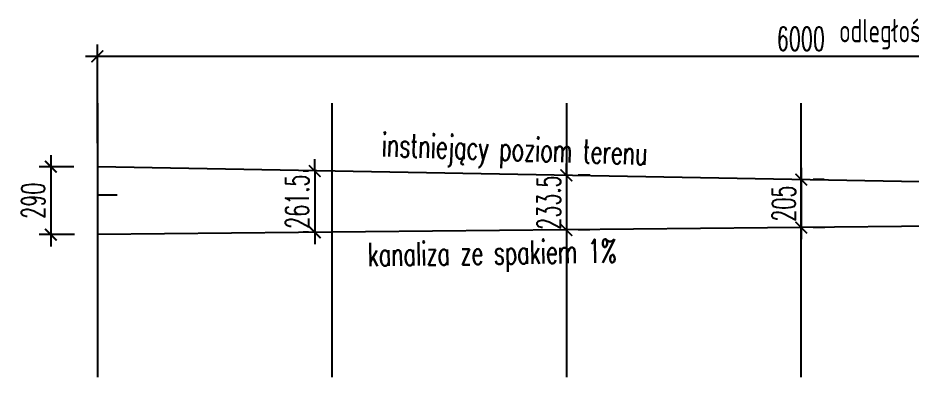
# Model space of a CAD drawing. Header units: millimetres. Extents: x -24587 to 37983, y -70862 to 338.
# Drawn here: x 8353 to 12163, y -70862 to -69328 of the extents above; entities that cross this region are included whole.
import ezdxf

# ---------------------------------------------------------------- set-up
doc = ezdxf.new("R2010")
doc.units = ezdxf.units.MM
doc.header["$LTSCALE"] = 50
doc.layers.get('Defpoints').update_dxf_attribs({"color": 251})
for name, color, linetype in [('K-TEXT 2mm', 254, 'Continuous'), ('K-UWAGI', 1, 'Continuous'), ('K-WYMIARY', 1, 'Continuous'), ('Z-TEREN_UTWARDZONY_KONTUR', 31, 'Continuous')]:
    doc.layers.add(name, color=color, linetype=linetype)
doc.styles.add('text 2mm', font='romans.shx', dxfattribs={"width": 0.65})
doc.styles.add('WYM1', font='romanszb.shx', dxfattribs={"width": 0.6})
doc.dimstyles.new('CM100', dxfattribs={"dimscale": 5, "dimtxt": 2, "dimasz": 1, "dimexe": 1, "dimexo": 2, "dimgap": 0.5, "dimtad": 1, "dimrnd": 0.5, "dimdsep": 46, "dimtxsty": 'WYM1', "dimblk": 'OBLIQUE', "dimcen": 0, "dimdle": 1, "dimclrd": 253, "dimclre": 251, "dimclrt": 30, "dimadec": 0, "dimazin": 0, "dimtfac": 1, "dimtix": 1, "dimtmove": 0, "dimatfit": 0, "dimfxl": 1, "dimtfillclr": 256, "dimtolj": 1, "dimarcsym": 0})

# ---------------------------------------------------------------- blocks, each defined once
blk = doc.blocks.new('_ArchTick')
at = {"color": 0, "linetype": 'ByBlock', "const_width": 0.15}
blk.add_lwpolyline([(-0.5, -0.5), (0.5, 0.5)], dxfattribs=at)
blk = doc.blocks.new('*D192')
at = {"layer": 'Defpoints', "color": 0, "transparency": 16777216}
for p in [(14692.4, -69492.1), (8692.4, -69963.5), (14692.4, -70073.5)]:
    blk.add_point(p, dxfattribs=at)
at = {"layer": 'K-WYMIARY', "color": 251, "lineweight": -2, "transparency": 16777216}
for p, q in [((8692.4, -69863.5), (8692.4, -69442.1)), ((14692.4, -69973.5), (14692.4, -69442.1))]:
    blk.add_line(p, q, dxfattribs=at)
at = {"layer": 'K-WYMIARY', "color": 253, "lineweight": -2, "transparency": 16777216}
blk.add_line((8642.4, -69492.1), (14742.4, -69492.1), dxfattribs=at)
at = {"layer": 'K-WYMIARY', "color": 253, "lineweight": -2, "transparency": 16777216, "xscale": 50, "yscale": 50, "zscale": 50, "rotation": 180}
blk.add_blockref('_ArchTick', (8692.4, -69492.1), dxfattribs=at)
at = {"layer": 'K-WYMIARY', "color": 253, "lineweight": -2, "transparency": 16777216, "xscale": 50, "yscale": 50, "zscale": 50}
blk.add_blockref('_ArchTick', (14692.4, -69492.1), dxfattribs=at)
at = {"layer": 'K-WYMIARY', "color": 30, "transparency": 16777216, "insert": (11692.4, -69417.1), "char_height": 100, "attachment_point": 5, "style": 'WYM1'}
blk.add_mtext('\\A1;6000', dxfattribs=at)
blk = doc.blocks.new('*D194')
at = {"layer": 'Defpoints', "color": 0, "transparency": 16777216}
for p in [(8692.4, -69963.5), (8494.1, -70253.5), (8695.3, -70253.5)]:
    blk.add_point(p, dxfattribs=at)
at = {"layer": 'K-WYMIARY', "color": 253, "lineweight": -2, "transparency": 16777216}
blk.add_line((8494.1, -69913.5), (8494.1, -70303.5), dxfattribs=at)
at = {"layer": 'K-WYMIARY', "color": 251, "lineweight": -2, "transparency": 16777216}
for p, q in [((8592.4, -69963.5), (8444.1, -69963.5)), ((8595.3, -70253.5), (8444.1, -70253.5))]:
    blk.add_line(p, q, dxfattribs=at)
at = {"layer": 'K-WYMIARY', "color": 253, "lineweight": -2, "transparency": 16777216, "xscale": 50, "yscale": 50, "zscale": 50}
for p, rotation in [((8494.1, -69963.5), 90.00000000000006), ((8494.1, -70253.5), 270.0000000000001)]:
    blk.add_blockref('_ArchTick', p, dxfattribs=dict(at, rotation=rotation))
at = {"layer": 'K-WYMIARY', "color": 30, "transparency": 16777216, "insert": (8419.1, -70108.5), "char_height": 100, "attachment_point": 5, "rotation": 90, "style": 'WYM1'}
blk.add_mtext('\\A1;290', dxfattribs=at)
blk = doc.blocks.new('*D195')
at = {"layer": 'Defpoints', "color": 0, "transparency": 16777216}
for p in [(9692.4, -69981.9), (9619.5, -70243.5), (9692.4, -70243.5)]:
    blk.add_point(p, dxfattribs=at)
at = {"layer": 'K-WYMIARY', "color": 253, "lineweight": -2, "transparency": 16777216}
for p, q in [((9619.5, -69981.9), (9619.5, -69931.9)), ((9619.5, -69981.9), (9619.5, -70243.5)), ((9619.5, -70243.5), (9619.5, -70293.5))]:
    blk.add_line(p, q, dxfattribs=at)
at = {"layer": 'K-WYMIARY', "color": 251, "lineweight": -2, "transparency": 16777216}
for p, q in [((9592.4, -69981.9), (9569.5, -69981.9)), ((9592.4, -70243.5), (9569.5, -70243.5))]:
    blk.add_line(p, q, dxfattribs=at)
at = {"layer": 'K-WYMIARY', "color": 253, "lineweight": -2, "transparency": 16777216, "xscale": 50, "yscale": 50, "zscale": 50}
for p, rotation in [((9619.5, -69981.9), 270.0000000000001), ((9619.5, -70243.5), 90.00000000000006)]:
    blk.add_blockref('_ArchTick', p, dxfattribs=dict(at, rotation=rotation))
at = {"layer": 'K-WYMIARY', "color": 30, "transparency": 16777216, "insert": (9544.5, -70112.7), "char_height": 100, "attachment_point": 5, "rotation": 90, "style": 'WYM1'}
blk.add_mtext('\\A1;261.5', dxfattribs=at)
blk = doc.blocks.new('*D197')
at = {"layer": 'Defpoints', "color": 0, "transparency": 16777216}
for p in [(11692.4, -70018.5), (11694.4, -70223.5), (11694.4, -70223.5)]:
    blk.add_point(p, dxfattribs=at)
at = {"layer": 'K-WYMIARY', "color": 253, "lineweight": -2, "transparency": 16777216}
blk.add_line((11694.4, -69968.5), (11694.4, -70273.5), dxfattribs=at)
at = {"layer": 'K-WYMIARY', "color": 251, "lineweight": -2, "transparency": 16777216}
for p, q in [((11792.4, -70018.5), (11744.4, -70018.5)), ((11794.4, -70223.5), (11744.4, -70223.5))]:
    blk.add_line(p, q, dxfattribs=at)
at = {"layer": 'K-WYMIARY', "color": 253, "lineweight": -2, "transparency": 16777216, "xscale": 50, "yscale": 50, "zscale": 50}
for p, rotation in [((11694.4, -70018.5), 90.00000000000006), ((11694.4, -70223.5), 270.0000000000001)]:
    blk.add_blockref('_ArchTick', p, dxfattribs=dict(at, rotation=rotation))
at = {"layer": 'K-WYMIARY', "color": 30, "transparency": 16777216, "insert": (11619.4, -70121), "char_height": 100, "attachment_point": 5, "rotation": 90, "style": 'WYM1'}
blk.add_mtext('\\A1;205', dxfattribs=at)
blk = doc.blocks.new('*D198')
at = {"layer": 'Defpoints', "color": 0, "transparency": 16777216}
for p in [(10692.4, -70000.2), (10692.4, -70233.5), (10692.4, -70233.5)]:
    blk.add_point(p, dxfattribs=at)
at = {"layer": 'K-WYMIARY', "color": 253, "lineweight": -2, "transparency": 16777216}
for p, q in [((10692.4, -70000.2), (10692.4, -69950.2)), ((10692.4, -70000.2), (10692.4, -70233.5)), ((10692.4, -70233.5), (10692.4, -70283.5))]:
    blk.add_line(p, q, dxfattribs=at)
at = {"layer": 'K-WYMIARY', "color": 251, "lineweight": -2, "transparency": 16777216}
for p, q in [((10792.4, -70000.2), (10742.4, -70000.2)), ((10792.4, -70233.5), (10742.4, -70233.5))]:
    blk.add_line(p, q, dxfattribs=at)
at = {"layer": 'K-WYMIARY', "color": 253, "lineweight": -2, "transparency": 16777216, "xscale": 50, "yscale": 50, "zscale": 50}
for p, rotation in [((10692.4, -70000.2), 270.0000000000001), ((10692.4, -70233.5), 90.00000000000006)]:
    blk.add_blockref('_ArchTick', p, dxfattribs=dict(at, rotation=rotation))
at = {"layer": 'K-WYMIARY', "color": 30, "transparency": 16777216, "insert": (10617.4, -70116.9), "char_height": 100, "attachment_point": 5, "rotation": 90, "style": 'WYM1'}
blk.add_mtext('\\A1;233.5', dxfattribs=at)

msp = doc.modelspace()

# ---------------------------------------------------------------- linework, layer by layer
at = {"layer": 'K-UWAGI'}
for p, q in [((8692.366, -69692.61), (8692.366, -70862.061)), ((9692.366, -69692.61), (9692.366, -70862.061)), ((10692.366, -69692.61), (10692.366, -70862.061)), ((11692.366, -69692.61), (11692.366, -70862.061))]:
    msp.add_line(p, q, dxfattribs=at)
at = {"layer": 'Z-TEREN_UTWARDZONY_KONTUR'}
for points in [[(14692.366, -70073.531), (8692.366, -69963.531)], [(8692.366, -70083.531), (8776.733, -70083.531)], [(14692.366, -70193.531), (8692.366, -70253.531)]]:
    msp.add_lwpolyline(points, dxfattribs=at)

# ---------------------------------------------------------------- texts
at = {"layer": 'K-TEXT 2mm', "style": 'text 2mm', "width": 0.65}
msp.add_text('odległośc od domu do studzienki w wdrodze', height=100, dxfattribs=at).set_placement((11855.711, -69432.552))
for s, rotation, p in [('instniejący poziom terenu', 358.155793, (9903.886, -69919.461)), ('kanaliza ze spakiem 1%%%', 0.841095, (9845.85, -70388.353))]:
    msp.add_text(s, height=100, rotation=rotation, dxfattribs=at).set_placement(p)

# ---------------------------------------------------------------- dimensions: what is measured, and where the dimension line sits
at = {"layer": 'K-WYMIARY'}
for base, p1, p2, angle, picture, middle in [((14692.366, -69492.094), (8692.366, -69963.531), (14692.366, -70073.531), 0, '*D192', (11692.366, -69417.094)), ((8494.07, -70253.502), (8692.366, -69963.531), (8695.266, -70253.502), 90, '*D194', (8419.07, -70108.516)), ((9619.509, -70243.531), (9692.366, -69981.864), (9692.366, -70243.531), 90, '*D195', (9544.509, -70112.698)), ((10692.366, -70233.531), (10692.366, -70000.198), (10692.366, -70233.531), 90, '*D198', (10617.366, -70116.864)), ((11694.416, -70223.51), (11692.366, -70018.531), (11694.416, -70223.51), 90, '*D197', (11619.416, -70121.021))]:
    dim = msp.add_linear_dim(base=base, p1=p1, p2=p2, angle=angle, dimstyle='CM100', override={"dimscale": 50, "dimblk": 'ArchTick'}, dxfattribs=at)
    dim.commit()
    dim.dimension.update_dxf_attribs({"geometry": picture, "text_midpoint": middle})

doc.saveas('drawing.dxf')
